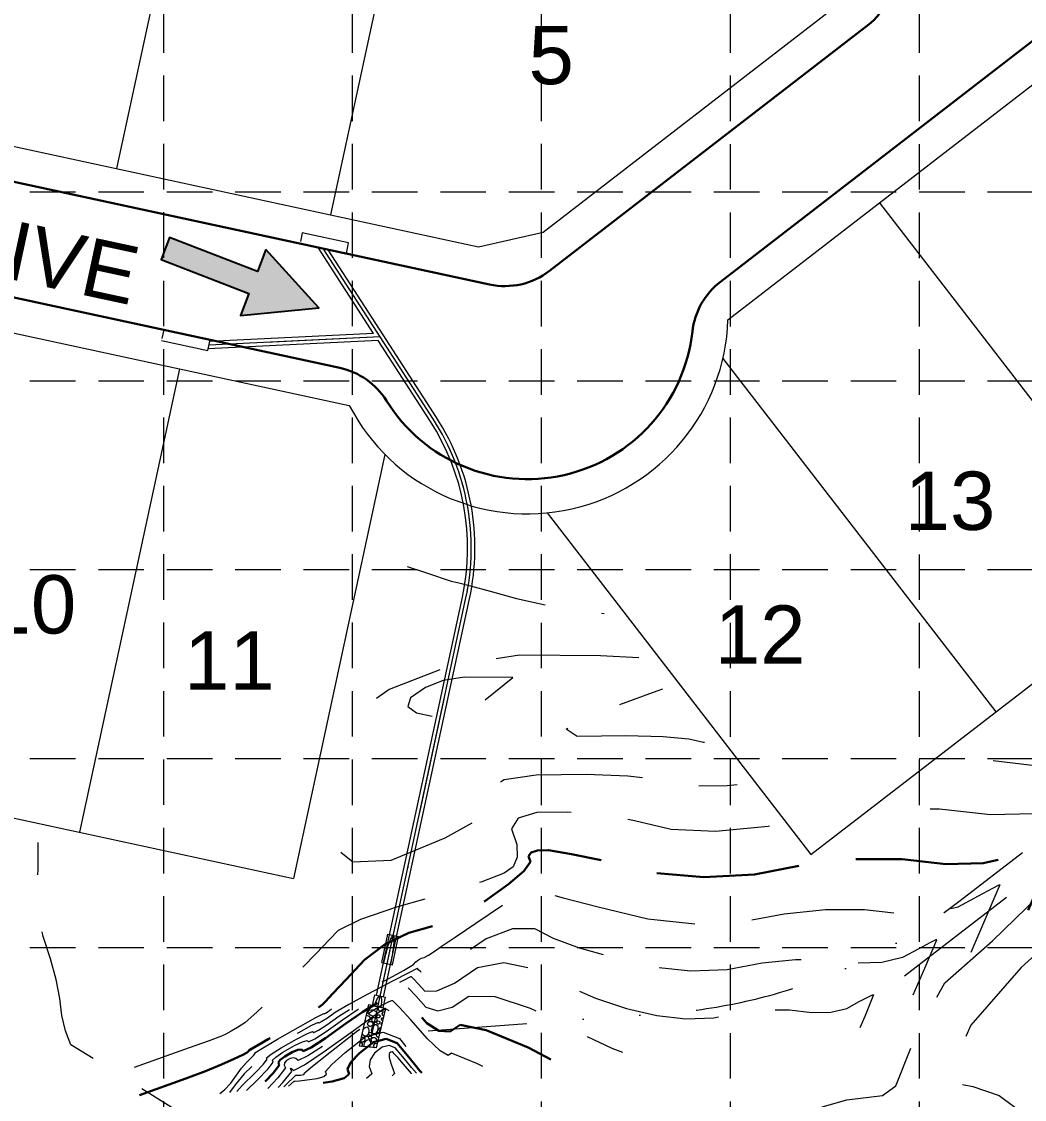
# Model space of a CAD drawing. Header units: inches. Extents: x -337 to 3817, y -1228 to 5411.
# Drawn here: x 1455 to 2005, y 2733 to 3324 of the extents above; entities that cross this region are included whole.
import ezdxf
from ezdxf.enums import TextEntityAlignment as Align

# ---------------------------------------------------------------- set-up
doc = ezdxf.new("R2010")
doc.units = ezdxf.units.IN
doc.header["$MEASUREMENT"] = 0
for name, pattern in [('DGN Style 3', [109.874145, 78.481532, -31.392613]), ('DGN Style 4', [125.648933, 62.785226, -31.392613, 0.078482, -31.392613]), ('DGN Style 6', [147.361184, 0.077477, -30.990785, 54.233874, -30.990785, 0.077477, -30.990785]), ('DGN Style 7', [156.963064, 70.633379, -31.392613, 23.54446, -31.392613]), ('HIDDEN', [0.375, 0.25, -0.125])]:
    doc.linetypes.add(name, pattern=pattern)
for name, color, linetype, lineweight in [('0156al4 - Level 20', 7, 'Continuous', 0), ('0343al_GRA - Level 11', 7, 'Continuous', 0), ('0343al_GRA - Level 14', 7, 'Continuous', 0), ('0343al_GRA - Level 20', 7, 'Continuous', 0), ('0343al_GRA - Level 3', 7, 'Continuous', 0), ('0343al_GRA - Level 47', 7, 'Continuous', 0), ('STORM', 5, 'Continuous', 0)]:
    doc.layers.add(name, color=color, linetype=linetype, lineweight=lineweight)
doc.layers.add('ARROWS', color=252, linetype='Continuous')
doc.layers.add('GRID', color=254, linetype='HIDDEN')
doc.styles.get("Standard").update_dxf_attribs({"font": 'ARIAL.TTF'})

# ---------------------------------------------------------------- blocks, each defined once
blk = doc.blocks.new('arrow')
blk.add_lwpolyline([(-67.01, -25.36), (-59.33, -25.42), (-59.57, -56.14), (-51.89, -56.2), (-51.65, -25.48), (-43.97, -25.54), (-55.3, -2.41), (-67.01, -25.36)], close=True)
at = {"color": 254}
for points in [[(-43.97, -25.54), (-67.01, -25.36), (-55.3, -2.41), (-67.01, -25.36)], [(-59.57, -56.14), (-51.89, -56.2), (-59.33, -25.42), (-51.65, -25.48)]]:
    blk.add_solid(points, dxfattribs=at)

msp = doc.modelspace()

# ---------------------------------------------------------------- hatches: boundary and pattern name
at = {"layer": 'STORM', "linetype": 'Continuous', "lineweight": 0}
h = msp.add_hatch(dxfattribs=at)
h.set_pattern_fill('GRAVEL', color=1, style=0)
h.set_pattern_definition([(100.508, (1656.694, 2775), (15.04, -47.0206), [1.3363, -78.529]), (50.041, (1656.45, 2776.3137), (-144.38797, -175.41824), [1.2402, -248.4765]), (357.493, (1657.2466, 2777.2644), (-236.05325, 12.1889), [1.265, -266.55]), (309.116, (1658.5103, 2777.209), (123.6459, -155.62653), [1.2436, -219.3358]), (264.749, (1659.295, 2776.2442), (-0.47518, -31.50545), [0.9818, -204.9051]), (219.959, (1659.205, 2775.2665), (-15.99031, -15.99031), [1.2118, -248.5049]), (180.864, (1658.276, 2774.488), (15.515, -15.515), [0.78, -30.729]), (146.647, (1657.4966, 2774.4765), (-78.05085, 46.0702), [0.958, -111.057]), (66.212, (1658.6353, 2779.3245), (-16.4655, -47.49576), [1.5465, -119.7394]), (39.959, (1659.259, 2780.7396), (-175.41824, -144.38797), [1.3201, -248.3966]), (0.864, (1660.271, 2781.587), (-15.99, -15.99), [0.858, -30.651]), (315, (1661.13, 2781.6), (-0.475, -31.505), [1.058, -20.883]), (276.2844, (1661.8776, 2780.852), (13.61443, -141.53692), [1.5503, -251.539]), (252.89, (1662.0473, 2779.311), (-16.46549, -47.49576), [1.6402, -279.8004]), (230.041, (1661.5647, 2777.7434), (-15.99031, -15.99031), [1.3997, -248.317]), (184.223, (1660.6658, 2776.6705), (-236.52843, -19.31654), [1.0374, -267.7262]), (140.353, (1659.6312, 2776.5942), (15.51513, -15.51513), [1.1072, -241.3088]), (101.741, (1658.7787, 2777.3006), (44.16953, -204.07263), [1.1913, -287.4464]), (82.82, (1658.5363, 2778.467), (-17.41584, -110.50665), [0.9316, -142.203]), (100.508, (1653.674, 2783.043), (15.04, -47.0206), [1.336, -78.5295]), (50.041, (1653.4306, 2784.3561), (-144.38797, -175.41824), [1.24, -248.4768]), (357.493, (1654.227, 2785.3065), (-236.05325, 12.1889), [1.265, -266.55]), (309.647, (1655.4907, 2785.2512), (15.51513, -15.51513), [1.2437, -241.1722]), (264.749, (1656.2843, 2784.2936), (-0.47518, -31.50545), [0.9895, -204.8974]), (219.959, (1656.1937, 2783.3082), (-15.99031, -15.99031), [1.2173, -248.4994]), (180.864, (1655.26, 2782.526), (15.515, -15.515), [0.784, -30.7255]), (146.647, (1654.477, 2782.5146), (-78.05085, 46.0702), [0.9604, -111.0545]), (100.508, (1659.83, 2798.729), (15.04, -47.0206), [1.3355, -78.53]), (50.041, (1659.5865, 2800.0418), (-144.38797, -175.41824), [1.2401, -248.4766]), (357.493, (1660.383, 2800.9924), (-236.053255, 12.188905), [1.2645, -266.5505]), (309.116, (1661.6462, 2800.937), (123.6459, -155.62653), [1.2433, -219.336]), (264.7493, (1662.4306, 2799.9725), (-0.47518, -31.50545), [0.982, -204.905]), (219.959, (1662.3407, 2798.9946), (-15.99031, -15.99031), [1.2108, -248.5058]), (180.864, (1661.413, 2798.217), (15.515, -15.515), [0.78, -30.729]), (146.647, (1660.633, 2798.205), (-78.05085, 46.07023), [0.9578, -111.0572]), (100.508, (1668.2164, 2792.2504), (15.04, -47.0206), [0.8014, -79.064]), (50.041, (1668.0702, 2793.0384), (-144.38797, -175.41824), [0.7442, -248.9725]), (357.493, (1668.5482, 2793.6089), (-236.053255, 12.188905), [0.7594, -267.0556]), (309.116, (1669.3069, 2793.5757), (123.6459, -155.62653), [0.7456, -219.8338]), (264.7493, (1669.7772, 2792.9972), (-0.47518, -31.50545), [0.589, -205.298]), (219.959, (1669.7233, 2792.4107), (-15.99031, -15.99031), [0.727, -248.9897]), (180.864, (1669.166, 2791.944), (15.515, -15.515), [0.468, -31.041]), (146.647, (1668.698, 2791.9367), (-78.05085, 46.07023), [0.5742, -111.4407]), (100.508, (1662.7454, 2780.4785), (15.04, -47.0206), [1.336, -78.5295]), (50.041, (1662.5018, 2781.792), (-144.38797, -175.41824), [1.2405, -248.4762]), (357.493, (1663.2985, 2782.7428), (-236.05325, 12.1889), [1.2647, -266.5503]), (309.116, (1664.562, 2782.6875), (123.6459, -155.62653), [1.244, -219.3354]), (264.749, (1665.3468, 2781.7223), (-0.47518, -31.50545), [0.9816, -204.9053]), (219.959, (1665.257, 2780.7448), (-15.99031, -15.99031), [1.2118, -248.505]), (180.864, (1664.328, 2779.967), (15.515, -15.515), [0.78, -30.729]), (146.647, (1663.548, 2779.9548), (-78.05085, 46.0702), [0.9578, -111.057]), (100.508, (1663.035, 2791.571), (15.04, -47.0206), [1.336, -78.5294]), (50.041, (1662.7914, 2792.8848), (-144.38797, -175.41824), [1.2399, -248.4768]), (357.493, (1663.5877, 2793.8351), (-236.053255, 12.188905), [1.2651, -266.5499]), (309.6474, (1664.8516, 2793.7798), (15.51513, -15.51513), [1.2432, -241.1727]), (264.749, (1665.6449, 2792.8226), (-0.47518, -31.50545), [0.99, -204.8969]), (219.959, (1665.5543, 2791.8367), (-15.99031, -15.99031), [1.217, -248.4997]), (180.864, (1664.621, 2791.055), (15.515, -15.515), [0.784, -30.725]), (146.647, (1663.8377, 2791.0432), (-78.05085, 46.07023), [0.9606, -111.0544]), (100.508, (1656.4586, 2780.7416), (15.04, -47.0206), [1.3363, -78.529]), (50.041, (1656.2149, 2782.0555), (-144.38797, -175.41824), [1.2402, -248.4765]), (357.493, (1657.0114, 2783.006), (-236.05325, 12.1889), [1.265, -266.55]), (309.116, (1658.2752, 2782.9508), (123.6459, -155.62653), [1.2436, -219.3358]), (264.749, (1659.0597, 2781.9859), (-0.47518, -31.50545), [0.9818, -204.9051]), (219.959, (1658.9699, 2781.0082), (-15.99031, -15.99031), [1.2118, -248.5049]), (180.864, (1658.041, 2780.23), (15.515, -15.515), [0.78, -30.729]), (146.647, (1657.2614, 2780.218), (-78.05085, 46.0702), [0.9583, -111.0567]), (100.508, (1649.625, 2789.773), (15.04, -47.0206), [1.3363, -78.529]), (50.041, (1649.381, 2791.0866), (-144.38797, -175.41824), [1.2397, -248.477]), (357.493, (1650.1772, 2792.0368), (-236.05325, 12.1889), [1.2653, -266.5497]), (309.116, (1651.4413, 2791.9815), (123.6459, -155.62653), [1.2433, -219.336]), (264.749, (1652.2256, 2791.0169), (-0.47518, -31.50545), [0.9816, -204.9053]), (219.959, (1652.1358, 2790.0394), (-15.99031, -15.99031), [1.2117, -248.505]), (180.864, (1651.207, 2789.261), (15.515, -15.515), [0.78, -30.729]), (146.647, (1650.427, 2789.2494), (-78.05085, 46.0702), [0.958, -111.057]), (100.508, (1665.5164, 2783.3134), (15.04, -47.0206), [1.336, -78.5295]), (50.041, (1665.2728, 2784.6268), (-144.38797, -175.41824), [1.2405, -248.4762]), (357.493, (1666.0695, 2785.5777), (-236.05325, 12.1889), [1.2647, -266.5503]), (309.116, (1667.333, 2785.5224), (123.6459, -155.62653), [1.244, -219.3354]), (264.749, (1668.1178, 2784.5572), (-0.47518, -31.50545), [0.9816, -204.9053]), (219.959, (1668.028, 2783.5797), (-15.99031, -15.99031), [1.2118, -248.505]), (180.864, (1667.099, 2782.801), (15.515, -15.515), [0.78, -30.729]), (146.647, (1666.3193, 2782.7897), (-78.05085, 46.07023), [0.9578, -111.0572]), (66.212, (1662.7757, 2787.6058), (-16.4655, -47.49576), [1.5465, -119.7394]), (39.959, (1663.3995, 2789.0209), (-175.41824, -144.38797), [1.3201, -248.3966]), (0.864, (1664.411, 2789.869), (-15.99, -15.99), [0.859, -30.65]), (315, (1665.27, 2789.882), (-0.475, -31.505), [1.058, -20.884]), (276.2844, (1666.0182, 2789.1334), (13.61443, -141.53692), [1.5505, -251.5387]), (252.89, (1666.188, 2787.5922), (-16.46549, -47.49576), [1.6402, -279.8004]), (230.041, (1665.7054, 2786.0246), (-15.99031, -15.99031), [1.3993, -248.3174]), (184.223, (1664.8067, 2784.952), (-236.52843, -19.31654), [1.0379, -267.7257]), (140.3526, (1663.7716, 2784.8756), (15.51513, -15.51513), [1.107, -241.309]), (101.741, (1662.9193, 2785.582), (44.16953, -204.07263), [1.1913, -287.4464]), (82.82, (1662.677, 2786.7483), (-17.41584, -110.50665), [0.9316, -142.203]), (66.212, (1657.8073, 2786.2683), (-16.4655, -47.49576), [1.546, -119.74]), (39.959, (1658.431, 2787.683), (-175.41824, -144.38797), [1.3206, -248.3961]), (0.864, (1659.443, 2788.531), (-15.99, -15.99), [0.858, -30.651]), (315, (1660.301, 2788.544), (-0.475, -31.505), [1.058, -20.883]), (276.2844, (1661.0496, 2787.7957), (13.61443, -141.53692), [1.5502, -251.539]), (252.89, (1661.2193, 2786.2548), (-16.46549, -47.49576), [1.6407, -279.7999]), (230.041, (1660.7366, 2784.6868), (-15.99031, -15.99031), [1.3993, -248.3174]), (184.223, (1659.838, 2783.6142), (-236.52843, -19.31654), [1.0379, -267.7257]), (140.353, (1658.8029, 2783.5378), (15.51513, -15.51513), [1.107, -241.309]), (101.741, (1657.9506, 2784.2441), (44.16953, -204.07263), [1.1916, -287.4461]), (82.82, (1657.708, 2785.4107), (-17.41584, -110.50665), [0.9313, -142.2034]), (336.131, (1670.7615, 2791.3474), (-109.5563, 45.59505), [1.5462, -186.6413]), (309.6474, (1672.1754, 2790.7217), (15.515135, -15.515135), [1.3194, -241.0965]), (272.507, (1673.0173, 2789.7058), (12.188905, -236.053255), [0.8523, -266.9627]), (225, (1673.055, 2788.854), (-31.505, -0.475), [1.071, -21.543]), (186.555, (1672.2975, 2788.0971), (-173.51754, -18.36619), [1.5578, -316.0481]), (162.263, (1670.75, 2787.919), (15.5151, -15.5151), [1.647, -47.72]), (135, (1669.18, 2788.421), (-0.475, -31.505), [1.398, -20.544]), (99.192, (1668.1926, 2789.4095), (14.56478, -78.52603), [0.9565, -269.6013]), (50.041, (1668.0398, 2790.3537), (-144.38797, -175.41824), [1.1003, -248.6164]), (12.103, (1668.7465, 2791.197), (-31.50545, -0.4752), [1.184, -79.613]), (352.703, (1669.9043, 2791.4454), (-31.50545, -0.47518), [0.931, -109.9988]), (100.508, (1667.057, 2785.987), (15.04, -47.0206), [1.336, -78.5294]), (50.041, (1666.8135, 2787.3006), (-144.38797, -175.41824), [1.2399, -248.4768]), (357.493, (1667.6098, 2788.251), (-236.053255, 12.188905), [1.2651, -266.5499]), (309.6474, (1668.8737, 2788.1957), (15.51513, -15.51513), [1.2432, -241.1727]), (264.749, (1669.6669, 2787.2385), (-0.47518, -31.50545), [0.99, -204.8969]), (219.959, (1669.5763, 2786.2526), (-15.99031, -15.99031), [1.217, -248.4997]), (180.864, (1668.643, 2785.471), (15.515, -15.515), [0.784, -30.725]), (146.647, (1667.8597, 2785.459), (-78.05085, 46.07023), [0.9606, -111.0544]), (336.131, (1655.2816, 2780.995), (-109.5563, 45.59505), [1.5462, -186.6413]), (309.647, (1656.6955, 2780.3693), (15.51513, -15.51513), [1.3194, -241.0965]), (272.507, (1657.5373, 2779.3533), (12.1889, -236.05325), [0.8523, -266.9627]), (225, (1657.575, 2778.502), (-31.505, -0.475), [1.071, -21.543]), (186.555, (1656.8175, 2777.7447), (-173.51754, -18.36619), [1.5578, -316.0481]), (162.263, (1655.27, 2777.567), (15.515, -15.515), [1.647, -47.7207]), (135, (1653.701, 2778.069), (-0.475, -31.505), [1.398, -20.543]), (99.192, (1652.7127, 2779.0573), (14.56478, -78.52603), [0.9559, -269.602]), (50.041, (1652.56, 2780.0008), (-144.38797, -175.41824), [1.1005, -248.6162]), (12.103, (1653.267, 2780.8444), (-31.5054, -0.4752), [1.184, -79.613]), (352.703, (1654.4247, 2781.0927), (-31.50545, -0.4752), [0.931, -109.9987]), (100.508, (1660.767, 2789.3695), (15.04, -47.0206), [1.336, -78.5294]), (50.041, (1660.5234, 2790.683), (-144.38797, -175.41824), [1.2398, -248.4768]), (357.493, (1661.3197, 2791.6334), (-236.053255, 12.188905), [1.2647, -266.5503]), (309.116, (1662.5832, 2791.578), (123.6459, -155.62653), [1.2435, -219.336]), (264.749, (1663.3677, 2790.6133), (-0.47518, -31.50545), [0.9817, -204.9052]), (219.959, (1663.278, 2789.6357), (-15.99031, -15.99031), [1.2112, -248.5055]), (180.864, (1662.35, 2788.858), (15.515, -15.515), [0.78, -30.729]), (146.647, (1661.57, 2788.846), (-78.05085, 46.07023), [0.9577, -111.0573]), (100.508, (1650.6114, 2781.5145), (15.04, -47.0206), [1.3355, -78.53]), (50.041, (1650.3679, 2782.8276), (-144.38797, -175.41824), [1.2401, -248.4766]), (357.493, (1651.1643, 2783.7782), (-236.05325, 12.1889), [1.2645, -266.5505]), (309.647, (1652.4276, 2783.7229), (15.51513, -15.51513), [1.2439, -241.172]), (264.749, (1653.2212, 2782.7651), (-0.47518, -31.50545), [0.9897, -204.8973]), (219.959, (1653.1307, 2781.7796), (-15.99031, -15.99031), [1.2174, -248.4993]), (180.864, (1652.198, 2780.998), (15.515, -15.515), [0.784, -30.725]), (146.647, (1651.414, 2780.986), (-78.05085, 46.0702), [0.9603, -111.0546]), (100.508, (1648.08, 2784.35), (15.04, -47.0206), [1.3363, -78.529]), (50.041, (1647.8363, 2785.6637), (-144.38797, -175.41824), [1.2396, -248.477]), (357.493, (1648.6324, 2786.614), (-236.05325, 12.1889), [1.2653, -266.5497]), (309.116, (1649.8965, 2786.5586), (123.6459, -155.62653), [1.2433, -219.336]), (264.749, (1650.681, 2785.594), (-0.47518, -31.50545), [0.9816, -204.9053]), (219.959, (1650.591, 2784.6165), (-15.99031, -15.99031), [1.2117, -248.505]), (180.864, (1649.662, 2783.838), (15.515, -15.515), [0.78, -30.729]), (146.647, (1648.8824, 2783.8265), (-78.05085, 46.0702), [0.958, -111.057]), (336.131, (1659.719, 2795.1605), (-109.5563, 45.59505), [1.546, -186.6415]), (309.6474, (1661.1327, 2794.535), (15.51513, -15.51513), [1.3197, -241.0963]), (272.507, (1661.9747, 2793.5188), (12.188905, -236.053255), [0.8526, -266.9624]), (225, (1662.012, 2792.667), (-31.505, -0.475), [1.071, -21.543]), (186.555, (1661.2547, 2791.9097), (-173.51754, -18.36619), [1.5575, -316.0484]), (162.263, (1659.707, 2791.732), (15.515, -15.515), [1.6477, -47.7197]), (135, (1658.138, 2792.234), (-0.475, -31.505), [1.398, -20.544]), (99.192, (1657.1496, 2793.2223), (14.56478, -78.52603), [0.9565, -269.6013]), (50.041, (1656.9968, 2794.1664), (-144.38797, -175.41824), [1.1003, -248.6164]), (12.103, (1657.7035, 2795.01), (-31.5054, -0.4752), [1.184, -79.613]), (352.703, (1658.8613, 2795.258), (-31.50545, -0.4752), [0.931, -109.9988]), (100.508, (1656.0735, 2789.7146), (15.04, -47.0206), [1.336, -78.5294]), (50.041, (1655.8299, 2791.0281), (-144.38797, -175.41824), [1.2398, -248.4768]), (357.493, (1656.6262, 2791.9785), (-236.05325, 12.1889), [1.2651, -266.5499]), (309.6474, (1657.89, 2791.9231), (15.51513, -15.51513), [1.2432, -241.1728]), (264.749, (1658.6833, 2790.966), (-0.47518, -31.50545), [0.9896, -204.8973]), (219.959, (1658.5927, 2789.9805), (-15.99031, -15.99031), [1.2173, -248.4994]), (180.864, (1657.66, 2789.199), (15.515, -15.515), [0.783, -30.726]), (146.647, (1656.8765, 2789.187), (-78.05085, 46.0702), [0.9607, -111.0542]), (336.131, (1654.3284, 2789.5073), (-109.5563, 45.59505), [1.5462, -186.6413]), (309.6474, (1655.7423, 2788.8816), (15.51513, -15.51513), [1.3194, -241.0965]), (272.507, (1656.5842, 2787.8657), (12.1889, -236.05325), [0.8528, -266.9622]), (225, (1656.621, 2787.014), (-31.505, -0.475), [1.07, -21.543]), (186.555, (1655.8645, 2786.2568), (-173.51754, -18.36619), [1.5572, -316.0488]), (162.263, (1654.318, 2786.079), (15.515, -15.515), [1.6475, -47.72]), (135, (1652.748, 2786.58), (-0.475, -31.505), [1.398, -20.543]), (99.192, (1651.7596, 2787.5697), (14.56478, -78.52603), [0.9558, -269.602]), (50.041, (1651.607, 2788.5132), (-144.38797, -175.41824), [1.1004, -248.6163]), (12.103, (1652.3137, 2789.3567), (-31.5054, -0.4752), [1.184, -79.613]), (352.703, (1653.4715, 2789.605), (-31.50545, -0.4752), [0.931, -109.9987]), (336.131, (1663.4327, 2797.8883), (-109.5563, 45.59505), [1.546, -186.6415]), (309.6474, (1664.8464, 2797.2627), (15.515135, -15.515135), [1.3196, -241.0963]), (272.507, (1665.6884, 2796.2467), (12.188905, -236.053255), [0.8523, -266.9627]), (225, (1665.726, 2795.395), (-31.505, -0.475), [1.071, -21.543]), (186.555, (1664.9686, 2794.6381), (-173.51754, -18.36619), [1.5578, -316.0482]), (162.263, (1663.421, 2794.46), (15.5151, -15.5151), [1.647, -47.72]), (135, (1661.852, 2794.962), (-0.475, -31.505), [1.398, -20.544]), (99.192, (1660.8637, 2795.9505), (14.56478, -78.52603), [0.9564, -269.6013]), (50.041, (1660.711, 2796.8947), (-144.38797, -175.41824), [1.0997, -248.617]), (12.103, (1661.417, 2797.7376), (-31.50545, -0.4752), [1.1846, -79.6125]), (352.703, (1662.5755, 2797.986), (-31.50545, -0.47518), [0.931, -109.999]), (66.212, (1645.4827, 2789.522), (-16.4655, -47.49576), [1.546, -119.74]), (39.959, (1646.1062, 2790.9364), (-175.41824, -144.38797), [1.3206, -248.3961]), (0.864, (1647.118, 2791.785), (-15.99, -15.99), [0.858, -30.651]), (315, (1647.976, 2791.797), (-0.475, -31.505), [1.058, -20.884]), (276.2844, (1648.7243, 2791.0494), (13.61443, -141.53692), [1.5505, -251.5388]), (252.89, (1648.894, 2789.5082), (-16.46549, -47.49576), [1.6399, -279.8007]), (230.041, (1648.4115, 2787.941), (-15.99031, -15.99031), [1.3995, -248.3172]), (184.223, (1647.5128, 2786.8682), (-236.52843, -19.31654), [1.0373, -267.7262]), (140.353, (1646.4782, 2786.7919), (15.51513, -15.51513), [1.1066, -241.3093]), (101.741, (1645.6262, 2787.498), (44.16953, -204.07263), [1.1918, -287.4459]), (82.82, (1645.3837, 2788.6648), (-17.41584, -110.50665), [0.9315, -142.203]), (100.508, (1656.3867, 2796.2317), (15.04, -47.0206), [1.336, -78.5294]), (50.041, (1656.143, 2797.5452), (-144.38797, -175.41824), [1.2398, -248.4768]), (357.493, (1656.9393, 2798.4956), (-236.053255, 12.188905), [1.2647, -266.5503]), (309.116, (1658.2028, 2798.4402), (123.6459, -155.62653), [1.2435, -219.336]), (264.749, (1658.9873, 2797.4755), (-0.47518, -31.50545), [0.9817, -204.9052]), (219.959, (1658.8975, 2796.4979), (-15.99031, -15.99031), [1.2112, -248.5055]), (180.864, (1657.969, 2795.72), (15.515, -15.515), [0.78, -30.729]), (146.647, (1657.1895, 2795.7083), (-78.05085, 46.07023), [0.9582, -111.0567]), (66.212, (1651.8256, 2794.222), (-16.4655, -47.49576), [1.546, -119.74]), (39.959, (1652.4492, 2795.6365), (-175.41824, -144.38797), [1.3206, -248.3961]), (0.864, (1653.461, 2796.485), (-15.99, -15.99), [0.858, -30.651]), (315, (1654.32, 2796.498), (-0.475, -31.505), [1.058, -20.8834]), (276.2844, (1655.0679, 2795.7492), (13.61443, -141.53692), [1.5502, -251.539]), (252.89, (1655.2376, 2794.2084), (-16.46549, -47.49576), [1.6407, -279.7999]), (230.041, (1654.7549, 2792.6403), (-15.99031, -15.99031), [1.3993, -248.3174]), (184.223, (1653.8562, 2791.5678), (-236.52843, -19.31654), [1.0379, -267.7257]), (140.3526, (1652.8212, 2791.4914), (15.51513, -15.51513), [1.107, -241.309]), (101.741, (1651.9688, 2792.1976), (44.16953, -204.07263), [1.1916, -287.4461]), (82.82, (1651.7264, 2793.3643), (-17.41584, -110.50665), [0.9317, -142.203]), (100.508, (1648.6024, 2792.8396), (15.04, -47.0206), [1.3363, -78.529]), (50.041, (1648.3587, 2794.1534), (-144.38797, -175.41824), [1.2397, -248.477]), (357.493, (1649.1549, 2795.1037), (-236.05325, 12.1889), [1.2653, -266.5497]), (309.116, (1650.419, 2795.0483), (123.6459, -155.62653), [1.2433, -219.336]), (264.749, (1651.2034, 2794.0837), (-0.47518, -31.50545), [0.9816, -204.9053]), (219.959, (1651.1135, 2793.1062), (-15.99031, -15.99031), [1.2117, -248.505]), (180.864, (1650.185, 2792.328), (15.515, -15.515), [0.78, -30.729]), (146.647, (1649.405, 2792.3162), (-78.05085, 46.0702), [0.958, -111.057]), (100.508, (1653.562, 2798.034), (15.04, -47.0206), [1.336, -78.5294]), (50.041, (1653.3182, 2799.3477), (-144.38797, -175.41824), [1.2398, -248.4768]), (357.493, (1654.1145, 2800.298), (-236.053255, 12.188905), [1.2647, -266.5503]), (309.116, (1655.378, 2800.2428), (123.6459, -155.62653), [1.2435, -219.3359]), (264.7493, (1656.1625, 2799.278), (-0.47518, -31.50545), [0.9817, -204.9052]), (219.959, (1656.0727, 2798.3004), (-15.99031, -15.99031), [1.2112, -248.5055]), (180.864, (1655.144, 2797.523), (15.515, -15.515), [0.78, -30.729]), (146.647, (1654.3643, 2797.5108), (-78.05085, 46.07023), [0.958, -111.057]), (100.508, (1643.48, 2788.709), (15.04, -47.0206), [0.802, -79.0635]), (50.041, (1643.3335, 2789.4977), (-144.38797, -175.41824), [0.744, -248.9727]), (357.493, (1643.8113, 2790.068), (-236.05325, 12.1889), [0.7589, -267.0561]), (309.6474, (1644.5694, 2790.0347), (15.51513, -15.51513), [0.7463, -241.6696]), (264.749, (1645.0456, 2789.46), (-0.47518, -31.50545), [0.594, -205.293]), (219.959, (1644.9913, 2788.8686), (-15.99031, -15.99031), [0.7304, -248.9863]), (180.864, (1644.431, 2788.4), (15.515, -15.515), [0.47, -31.039]), (146.647, (1643.961, 2788.3925), (-78.05085, 46.0702), [0.5762, -111.4387]), (100.508, (1651.581, 2796.454), (15.04, -47.0206), [0.8014, -79.064]), (50.041, (1651.4346, 2797.2418), (-144.38797, -175.41824), [0.7442, -248.9725]), (357.493, (1651.9126, 2797.8123), (-236.053255, 12.188905), [0.7594, -267.0556]), (309.116, (1652.6713, 2797.779), (123.6459, -155.62653), [0.7456, -219.8338]), (264.749, (1653.1416, 2797.2006), (-0.47518, -31.50545), [0.589, -205.298]), (219.959, (1653.0877, 2796.6141), (-15.99031, -15.99031), [0.7275, -248.9892]), (180.864, (1652.53, 2796.147), (15.515, -15.515), [0.4676, -31.0414]), (146.647, (1652.0625, 2796.14), (-78.05085, 46.07023), [0.5744, -111.4405]), (100.508, (1661.0835, 2782.213), (15.04, -47.0206), [0.802, -79.0635]), (50.041, (1660.9372, 2783.0016), (-144.38797, -175.41824), [0.744, -248.9727]), (357.493, (1661.415, 2783.5718), (-236.05325, 12.1889), [0.7589, -267.0561]), (309.6474, (1662.1732, 2783.5386), (15.51513, -15.51513), [0.7463, -241.6696]), (264.749, (1662.6493, 2782.964), (-0.47518, -31.50545), [0.594, -205.293]), (219.959, (1662.595, 2782.3725), (-15.99031, -15.99031), [0.7304, -248.9863]), (180.864, (1662.035, 2781.903), (15.515, -15.515), [0.47, -31.039]), (146.647, (1661.5653, 2781.8964), (-78.05085, 46.0702), [0.5766, -111.4384]), (100.508, (1661.2617, 2784.277), (15.04, -47.0206), [0.802, -79.0635]), (50.041, (1661.1154, 2785.0651), (-144.38797, -175.41824), [0.744, -248.9727]), (357.493, (1661.5932, 2785.6354), (-236.05325, 12.1889), [0.7589, -267.0561]), (309.6474, (1662.3514, 2785.6022), (15.51513, -15.51513), [0.7463, -241.6696]), (264.749, (1662.8275, 2785.0275), (-0.47518, -31.50545), [0.594, -205.293]), (219.959, (1662.7732, 2784.436), (-15.99031, -15.99031), [0.7304, -248.9863]), (180.864, (1662.213, 2783.967), (15.515, -15.515), [0.47, -31.039]), (146.647, (1661.7435, 2783.96), (-78.05085, 46.0702), [0.5766, -111.4384]), (100.508, (1651.53, 2784.633), (15.04, -47.0206), [0.802, -79.0635]), (50.041, (1651.384, 2785.4215), (-144.38797, -175.41824), [0.744, -248.9727]), (357.493, (1651.8618, 2785.9918), (-236.05325, 12.1889), [0.7588, -267.0561]), (309.647, (1652.62, 2785.9586), (15.51513, -15.51513), [0.7463, -241.6696]), (264.749, (1653.0961, 2785.384), (-0.47518, -31.50545), [0.594, -205.293]), (219.959, (1653.0418, 2784.7925), (-15.99031, -15.99031), [0.7304, -248.9862]), (180.864, (1652.482, 2784.323), (15.515, -15.515), [0.47, -31.039]), (146.647, (1652.0117, 2784.3163), (-78.05085, 46.0702), [0.5763, -111.4387]), (100.508, (1665.6946, 2790.4924), (15.04, -47.0206), [0.802, -79.0635]), (50.041, (1665.5484, 2791.2808), (-144.38797, -175.41824), [0.744, -248.9727]), (357.493, (1666.0262, 2791.851), (-236.053255, 12.188905), [0.7588, -267.0561]), (309.6474, (1666.7843, 2791.8179), (15.51513, -15.51513), [0.7463, -241.6696]), (264.749, (1667.2605, 2791.2432), (-0.47518, -31.50545), [0.594, -205.293]), (219.959, (1667.2061, 2790.6518), (-15.99031, -15.99031), [0.7304, -248.9862]), (180.864, (1666.646, 2790.183), (15.515, -15.515), [0.47, -31.039]), (146.647, (1666.176, 2790.1755), (-78.05085, 46.07023), [0.5763, -111.4387]), (100.508, (1665.7455, 2793.805), (15.04, -47.0206), [0.801, -79.0643]), (50.041, (1665.5994, 2794.5925), (-144.38797, -175.41824), [0.7444, -248.9723]), (357.493, (1666.0775, 2795.1631), (-236.053255, 12.188905), [0.7588, -267.0562]), (309.116, (1666.8356, 2795.13), (123.6459, -155.62653), [0.7458, -219.8336]), (264.7493, (1667.3061, 2794.5513), (-0.47518, -31.50545), [0.589, -205.2978]), (219.959, (1667.2522, 2793.9647), (-15.99031, -15.99031), [0.727, -248.9897]), (180.864, (1666.695, 2793.498), (15.515, -15.515), [0.468, -31.041]), (146.647, (1666.227, 2793.4907), (-78.05085, 46.07023), [0.5742, -111.4407]), (66.212, (1656.5895, 2802.2974), (-16.4655, -47.49576), [1.5465, -119.7394]), (39.959, (1657.2133, 2803.7125), (-175.41824, -144.38797), [1.32, -248.3966]), (0.864, (1658.225, 2804.56), (-15.9903, -15.9903), [0.858, -30.651]), (315, (1659.083, 2804.573), (-0.475, -31.505), [1.058, -20.8836]), (276.2844, (1659.8312, 2803.825), (13.61443, -141.53692), [1.5502, -251.539]), (252.89, (1660.0009, 2802.2842), (-16.465486, -47.495756), [1.6403, -279.8003]), (230.041, (1659.5183, 2800.7165), (-15.99031, -15.99031), [1.3994, -248.3173]), (184.223, (1658.6195, 2799.6439), (-236.52843, -19.31654), [1.0373, -267.7263]), (140.3526, (1657.585, 2799.5675), (15.51513, -15.51513), [1.1066, -241.3094]), (101.741, (1656.733, 2800.2735), (44.169526, -204.07263), [1.1918, -287.446]), (82.82, (1656.4905, 2801.4404), (-17.41584, -110.50665), [0.9315, -142.203])])
h.paths.add_polyline_path([(1653.11, 2783.2), (1654.39, 2782.73), (1649.18, 2761.15), (1640.11, 2762.04), (1645.31, 2784.96)])

# ---------------------------------------------------------------- linework, layer by layer
at = {"layer": '0156al4 - Level 20', "color": 35, "linetype": 'DGN Style 3', "lineweight": 0, "flags": 128}
msp.add_lwpolyline([(1791.08, 2543.11), (1797.81, 2545.21), (1811.12, 2559.08), (1816.09, 2574.49), (1810.39, 2633.86), (1812.08, 2649.06), (1826.82, 2675.43), (1874.59, 2715.03), (1893.75, 2728.75), (1907.38, 2732.65), (1926.8, 2735.09), (1934.14, 2740.32), (1946.42, 2770.81), (1961.14, 2796.91), (1987.13, 2819.93), (2012.8, 2844.79), (2036.82, 2859.48), (2058.03, 2866.31), (2068.77, 2865.68), (2080.58, 2860.34), (2051.5, 2841.49), (2028.9, 2828.99), (2002.95, 2805.31), (1975.3, 2773.64), (1965.4, 2751.34), (1966.86, 2741.71), (1976.46, 2739.98), (1990.8, 2734.98), (2008.7, 2721.74), (2012.93, 2712.25), (2012.29, 2664.21), (2008.99, 2624.73), (2009.97, 2591.28), (2022.74, 2582.99), (2094.9, 2600.39), (2160.3, 2601.38), (2205.27, 2600.76), (2230.39, 2590.38), (2223.77, 2586.08), (2164.92, 2577.27), (2118.3, 2566.69), (2079.62, 2547.98), (2044.09, 2526.03), (2016.14, 2503.24), (2006.84, 2498.13), (1993.71, 2496.83), (1957.73, 2505.42), (1917.96, 2534.63), (1910.12, 2538.55), (1885.26, 2536.08), (1859.52, 2527.51), (1849.11, 2520.23), (1836.98, 2500.79), (1827.75, 2474.82)], dxfattribs=at)
at = {"layer": '0343al_GRA - Level 14', "color": 7, "linetype": 'Continuous', "lineweight": 30}
for p, q in [((1837.97, 3181.24), (2533.01, 3717.62)), ((1744.24, 3187.23), (1919.64, 3322.58)), ((1148.06, 3301.27), (1711.37, 3179.79)), ((937.96, 3283.15), (1629.34, 3134.06))]:
    msp.add_line(p, q, dxfattribs=at)
at = {"layer": '0343al_GRA - Level 14', "color": 7, "linetype": 'Continuous', "lineweight": 30, "extrusion": (0, 0, -1)}
for centre, radius, start, end in [((-1901.31, 3346.33), 30, 140.60933, 232.34188), ((-1862.41, 3149.57), 40, 6.34173, 52.34188)]:
    msp.add_arc(centre, radius, start, end, dxfattribs=at)
at = {"layer": '0343al_GRA - Level 14', "color": 7, "linetype": 'Continuous', "lineweight": 30}
for centre, radius, start, end in [((1719.81, 3218.89), 40, 257.83098, 307.65812), ((1732.21, 3164.04), 91, 211.83083, 353.65827), ((1620.91, 3094.95), 40, 31.83083, 77.83098)]:
    msp.add_arc(centre, radius, start, end, dxfattribs=at)
at = {"layer": '0343al_GRA - Level 20', "color": 35, "linetype": 'DGN Style 3', "lineweight": 0, "flags": 128}
for points in [[(1666.3, 3025.2), (1677.33, 3021.42), (1690.42, 3017.13), (1693.84, 3016.35), (1700.95, 3014.49), (1711.73, 3011.56), (1726.2, 3007.55), (1742.21, 3004.09), (1759.75, 3001.2), (1774.3, 2999.41)], [(1793.26, 2974.99), (1772.2, 2976.14), (1727.81, 2976.47), (1689.2, 2970.33), (1656.39, 2957.72), (1649.47, 2952.84)], [(1829.23, 2928.68), (1828.73, 2928.64), (1820.77, 2930.54), (1806.56, 2931.73), (1786.1, 2932.2), (1759.39, 2931.95), (1753.37, 2935.98), (1768.04, 2944.29), (1803.41, 2956.89), (1806.48, 2957.98)], [(1987.56, 2918.69), (2010.61, 2916.05), (2037.69, 2916.79), (2060.01, 2921.92), (2077.56, 2931.44), (2089.28, 2937.78), (2095.17, 2940.96), (2095.23, 2940.96), (2093.02, 2935.88), (2088.56, 2925.71), (2081.83, 2910.46), (2081.5, 2891.89)], [(1629.86, 2868.57), (1636.41, 2863.24), (1657.56, 2864.16), (1687.14, 2876.38), (1706.06, 2886.98), (1714.33, 2895.97), (1711.93, 2903.35), (1719.47, 2908.35), (1736.95, 2910.98), (1764.36, 2911.23), (1787.31, 2910.29), (1805.8, 2908.14), (1819.83, 2904.79), (1841.74, 2904.99), (1847.1, 2905.66)], [(2038.34, 2860.06), (2042.69, 2869.91), (2054.66, 2897.18), (2060.57, 2910.81), (2060.41, 2910.81), (2055.18, 2908.02), (2044.86, 2902.45), (2029.46, 2894.1), (2009.88, 2889.6), (1986.12, 2888.95), (1958.17, 2892.15), (1952.94, 2892.15)], [(1864.93, 2882.7), (1864.1, 2882.54), (1835.35, 2879.86), (1810.93, 2880.93), (1790.83, 2885.73), (1771.87, 2888.88), (1754.05, 2890.38), (1737.38, 2890.22), (1727.2, 2887.22), (1723.53, 2881.36), (1726.35, 2872.66), (1726.61, 2865.7), (1724.31, 2860.49), (1719.45, 2857.03), (1707.16, 2852.19), (1687.46, 2845.96), (1660.34, 2838.34), (1640.67, 2831.56), (1628.47, 2825.62), (1623.73, 2820.52), (1616.38, 2812.9), (1606.41, 2802.77), (1593.82, 2790.13), (1584.09, 2780.85), (1577.21, 2774.92), (1573.18, 2772.35), (1569.71, 2770.27), (1566.79, 2768.7), (1564.43, 2767.62), (1557.77, 2765.09), (1546.81, 2761.11), (1516.28, 2750.26)], [(1587.44, 2697.34), (1481.91, 2762.81), (1478.95, 2770.5), (1476.92, 2779), (1475.83, 2788.3), (1473.76, 2798.61), (1470.72, 2809.92), (1466.69, 2822.24), (1464.21, 2834.54), (1463.28, 2846.82), (1463.9, 2859.07), (1463.98, 2870.81), (1463.86, 2873.85)], [(1563.47, 2736.21), (1566.07, 2738.08), (1569.59, 2741.76), (1572.62, 2746.27), (1575.45, 2750.07), (1578.09, 2753.16), (1580.53, 2755.55), (1582.12, 2757.22), (1582.85, 2758.18), (1582.74, 2758.43), (1586.85, 2760.99), (1595.2, 2765.86), (1607.78, 2773.04), (1616.23, 2777.78), (1620.54, 2780.06), (1620.71, 2779.89), (1621.5, 2780.27), (1622.89, 2781.18), (1624.9, 2782.63), (1630.84, 2785.97), (1640.74, 2791.22), (1654.57, 2798.37), (1664.24, 2803.62), (1669.75, 2806.97), (1671.1, 2808.42), (1672.53, 2809.54), (1674.04, 2810.32), (1675.65, 2810.77), (1677.99, 2811.98), (1681.08, 2813.95), (1684.92, 2816.67), (1692.53, 2821.88), (1703.94, 2829.57), (1719.12, 2839.74), (1730.31, 2845.97), (1737.49, 2848.27), (1740.66, 2846.63), (1751.84, 2843.37), (1771.02, 2838.5), (1798.2, 2832.01), (1824.26, 2829.22), (1849.2, 2830.13), (1873.03, 2834.75), (1895.62, 2837.06), (1916.99, 2837.06), (1937.13, 2834.75), (1954.26, 2835.22), (1968.37, 2838.47), (1979.46, 2844.48), (1986.98, 2848.5), (1990.91, 2850.5), (1991.26, 2850.5), (1983.03, 2831.31), (1975.23, 2813.51)], [(1943.7, 2790.26), (1950.08, 2804.88), (1956.61, 2820.35), (1956.16, 2820.35), (1952.88, 2818.74), (1946.76, 2815.5), (1937.82, 2810.65), (1926.44, 2808.03), (1912.64, 2807.66), (1896.4, 2809.52), (1879.18, 2809.51), (1860.96, 2807.65), (1841.75, 2803.93), (1821.65, 2803.19), (1800.64, 2805.44), (1778.73, 2810.67), (1760.69, 2815.93), (1746.53, 2821.21), (1736.25, 2826.52), (1723.95, 2826.42), (1709.65, 2820.91), (1693.34, 2809.98), (1681.91, 2803.33), (1675.37, 2800.93), (1673.71, 2802.8), (1672.56, 2804.05), (1671.93, 2804.67), (1671.8, 2804.67), (1667.22, 2802.35), (1658.17, 2797.69), (1644.66, 2790.71), (1634.21, 2785.02), (1626.84, 2780.62), (1622.54, 2777.51), (1619.54, 2775.56), (1617.86, 2774.76), (1617.49, 2775.11), (1613.76, 2773.36), (1606.66, 2769.49), (1596.19, 2763.52), (1589.29, 2759.38), (1585.95, 2757.07), (1586.19, 2756.59), (1584.77, 2754.74), (1581.7, 2751.5), (1576.98, 2746.89), (1571.89, 2740.91), (1568.79, 2736.76)], [(1572.92, 2737.18), (1575.88, 2740.62), (1582.87, 2747.45), (1587.41, 2752.25), (1589.52, 2755), (1589.17, 2755.71), (1591.73, 2757.77), (1597.18, 2761.18), (1605.53, 2765.94), (1611.28, 2768.94), (1614.44, 2770.16), (1615.01, 2769.62), (1617.59, 2770.85), (1622.18, 2773.84), (1628.78, 2778.61), (1636.81, 2783.66), (1646.25, 2789), (1657.12, 2794.61), (1664.46, 2798.36), (1668.26, 2800.23), (1668.52, 2800.23), (1669.89, 2798.89), (1672.34, 2796.22), (1675.9, 2792.21), (1682.5, 2792.37), (1692.17, 2796.72), (1704.89, 2805.23), (1719.17, 2807.92), (1735.01, 2804.78), (1752.4, 2795.8), (1769.54, 2788.49), (1786.43, 2782.85), (1803.08, 2778.87), (1819.03, 2777.17), (1834.31, 2777.73), (1848.9, 2780.56), (1862.73, 2781.97), (1875.81, 2781.97), (1888.15, 2780.56), (1898.63, 2780.84), (1907.27, 2782.83), (1914.07, 2786.52), (1918.78, 2788.97), (1921.41, 2790.2), (1921.95, 2790.2), (1917.13, 2778.45), (1914.4, 2772.14)], [(1578.22, 2737.72), (1584.04, 2743.41), (1590.06, 2749.76), (1592.85, 2753.41), (1592.39, 2754.34), (1594.17, 2756.16), (1598.17, 2758.84), (1604.4, 2762.39), (1608.81, 2764.52), (1611.39, 2765.22), (1612.16, 2764.48), (1615.64, 2766.14), (1621.83, 2770.18), (1630.73, 2776.6), (1639.4, 2782.31), (1647.85, 2787.28), (1656.08, 2791.53), (1661.7, 2794.37), (1664.71, 2795.78), (1665.12, 2795.78), (1667.21, 2793.73), (1670.98, 2789.63), (1676.42, 2783.48), (1683.1, 2781.42), (1691, 2783.45), (1700.13, 2789.56), (1714.39, 2789.42), (1733.77, 2783.03), (1758.27, 2770.39), (1778.39, 2761.05), (1784.25, 2758.81)], [(1707.78, 2750.99), (1704.82, 2752.43), (1690.62, 2758.22), (1688.67, 2756.91), (1684.29, 2759.52), (1677.48, 2766.04), (1668.25, 2776.46), (1661.86, 2783.41), (1658.31, 2786.89), (1657.62, 2786.89), (1656.18, 2786.38), (1653.99, 2785.37), (1651.05, 2783.85), (1644.59, 2779.59), (1634.62, 2772.59), (1621.12, 2762.84), (1611.73, 2756.72), (1606.46, 2754.21), (1605.3, 2755.32), (1603.86, 2755.68), (1602.14, 2755.3), (1600.15, 2754.16), (1599.04, 2752.93), (1598.83, 2751.62), (1599.51, 2750.22), (1595.35, 2744.78), (1589.78, 2738.9)], [(1595.46, 2739.49), (1598.06, 2742.18), (1603.01, 2748.27), (1602.39, 2749.55), (1602.33, 2750.06), (1602.84, 2749.81), (1603.9, 2748.79), (1609.88, 2751.91), (1620.76, 2759.18), (1636.56, 2770.58), (1647.19, 2778.24), (1652.65, 2782.14), (1652.94, 2782.29), (1653.42, 2782.39), (1654.07, 2782.44), (1654.91, 2782.44), (1656.14, 2781.69), (1657.75, 2780.19), (1659.75, 2777.93), (1660.73, 2776.59), (1660.68, 2776.19), (1659.61, 2776.7), (1658.65, 2777.05), (1657.8, 2777.22), (1657.06, 2777.22), (1656.2, 2777.68), (1655.2, 2778.6), (1654.09, 2779.97), (1648.51, 2777.09), (1638.47, 2769.95), (1623.97, 2758.56), (1614.34, 2750.87), (1609.57, 2746.89), (1609.67, 2746.62), (1609.39, 2746.39), (1608.74, 2746.21), (1607.71, 2746.07), (1606.75, 2745.98), (1605.87, 2745.93), (1605.06, 2745.93), (1599.57, 2740.81), (1598.57, 2739.8)], [(1601.25, 2740.08), (1604.27, 2742.89), (1604.87, 2742.89), (1607.18, 2743.15), (1611.2, 2743.67), (1616.92, 2744.45), (1620.56, 2745.47), (1622.1, 2746.73), (1621.55, 2748.23), (1624.88, 2752.14), (1632.08, 2758.44), (1643.16, 2767.15), (1653.12, 2769.79), (1661.97, 2766.35), (1669.71, 2756.84), (1674.99, 2750.35), (1677.04, 2747.84)], [(1671.45, 2747.27), (1668.72, 2750.42), (1665.7, 2753.99), (1662.7, 2757.6), (1659.74, 2761.24), (1656.35, 2762.56), (1652.54, 2761.55), (1648.29, 2758.22), (1645.95, 2754.67), (1645.5, 2750.91), (1646.95, 2746.94), (1643.89, 2744.44)], [(1668.68, 2746.98), (1668.58, 2747.1), (1664.18, 2752.19), (1661.05, 2755.82), (1659.2, 2757.98), (1658.63, 2758.69), (1657.97, 2758.95), (1657.23, 2758.75), (1656.4, 2758.1), (1656.48, 2755.94), (1657.48, 2752.25), (1659.38, 2747.05), (1658.05, 2745.89)]]:
    msp.add_lwpolyline(points, dxfattribs=at)
msp.add_lwpolyline([(1724.28, 2964.2), (1697.66, 2964.4), (1686.08, 2962.56), (1676.24, 2958.78), (1668.14, 2953.06), (1666.54, 2948.45), (1671.45, 2944.94), (1682.87, 2942.55), (1693.81, 2943.63), (1704.28, 2948.17)], close=True, dxfattribs=at)
at = {"layer": '0343al_GRA - Level 20', "color": 35, "linetype": 'DGN Style 3', "lineweight": 30, "flags": 128}
for points in [[(1519.58, 2735.32), (1544.92, 2744.33), (1555.68, 2748.38), (1564.52, 2752), (1571.46, 2755.16), (1576.16, 2757.38), (1578.61, 2758.64), (1578.82, 2758.95), (1579.01, 2759.22), (1579.2, 2759.43), (1579.36, 2759.59), (1579.47, 2759.71), (1579.52, 2759.78), (1579.52, 2759.79), (1581.28, 2760.81), (1584.81, 2762.84), (1590.12, 2765.87), (1596.22, 2769.52), (1603.1, 2773.8), (1610.78, 2778.7), (1616.37, 2782.44), (1619.88, 2785.03), (1621.3, 2786.46), (1625.59, 2791.01), (1632.76, 2798.69), (1642.79, 2809.49), (1654.27, 2818.04), (1667.19, 2824.33), (1681.55, 2828.36), (1695.46, 2834.13), (1708.9, 2841.63), (1721.89, 2850.87), (1730.22, 2858.06), (1733.88, 2863.21), (1732.87, 2866.31), (1734.18, 2868.39), (1737.8, 2869.46), (1743.74, 2869.52), (1756.43, 2867.47), (1775.86, 2863.32), (1802.03, 2857.07), (1828.96, 2854.74), (1856.65, 2856.33), (1885.09, 2861.85), (1912.07, 2864.6), (1937.58, 2864.61), (1961.62, 2861.85), (1982.07, 2862.41), (1998.91, 2866.28), (2012.16, 2873.47), (2021.08, 2878.26), (2025.66, 2880.66), (2025.92, 2880.66), (2016.3, 2858.48), (2006.77, 2836.77)], [(1745.09, 2754.8), (1732.53, 2761.29), (1709.6, 2770.92), (1695.37, 2773.89), (1689.83, 2770.18), (1683.69, 2770.47), (1676.95, 2774.76), (1669.61, 2783.05), (1664.53, 2788.57), (1661.72, 2791.34), (1661.17, 2791.34), (1658.94, 2790.37), (1655.03, 2788.45), (1649.45, 2785.57), (1642, 2780.95), (1632.67, 2774.6), (1621.47, 2766.51), (1613.68, 2761.43), (1609.31, 2759.35), (1608.35, 2760.27), (1606.33, 2760.1), (1603.27, 2758.84), (1599.16, 2756.5), (1596.61, 2754.54), (1595.61, 2752.98), (1596.18, 2751.81), (1592.71, 2747.27), (1585.2, 2739.36), (1584.15, 2738.33)], [(1620.16, 2742.02), (1625.11, 2742.69), (1631.72, 2744.54), (1634.52, 2746.84), (1633.52, 2749.57), (1635.41, 2753.4), (1640.19, 2758.33), (1647.85, 2764.35), (1654.74, 2766.17), (1660.86, 2763.8), (1666.2, 2757.22), (1670.34, 2752.17), (1673.27, 2748.66), (1674.23, 2747.55)]]:
    msp.add_lwpolyline(points, dxfattribs=at)
at = {"layer": '0343al_GRA - Level 3', "color": 7, "linetype": 'Continuous', "lineweight": 0}
for p, q in [((1842.15, 3160.47), (2544.62, 3702.58)), ((1887.65, 2867.16), (2703.47, 3496.74)), ((1557.92, 3479.88), (1506.91, 3243.32)), ((1675.22, 3454.59), (1624.21, 3218.02)), ((1740.75, 3208.53), (1905.14, 3335.39)), ((1155, 3319.21), (1705.36, 3200.52)), ((933.96, 3264.57), (1634.51, 3113.5)), ((1925.14, 3224.51), (2083.99, 3018.68)), ((1705.36, 3200.52), (1740.75, 3208.53)), ((1839.38, 3139.23), (1988.99, 2945.36)), ((1541.46, 3133.57), (1486.65, 2879.41)), ((1654.09, 3086.61), (1603.96, 2854.12)), ((1743.02, 3054.58), (1887.65, 2867.16)), ((879.15, 3010.42), (1603.96, 2854.12))]:
    msp.add_line(p, q, dxfattribs=at)
msp.add_arc((1732.21, 3164.04), 110, 207.35217, 358.13692, dxfattribs=at)
at = {"layer": 'GRID', "color": 252, "linetype": 'HIDDEN', "lineweight": 0, "ltscale": 100}
for p, q in [((1532.77, -705.63), (1532.77, 5302.12)), ((1636.35, -705.65), (1636.35, 5302.12)), ((1739.93, -705.66), (1739.93, 5302.12)), ((1843.5, -705.68), (1843.5, 5302.12)), ((1947.08, -705.69), (1947.08, 5302.12)), ((-228.05, 3230.56), (3707.9, 3230.56)), ((-228.05, 3126.99), (3707.9, 3126.99)), ((-228.05, 3023.41), (3707.9, 3023.41)), ((-228.05, 2919.83), (3707.9, 2919.83)), ((-228.05, 2816.25), (3707.9, 2816.25))]:
    msp.add_line(p, q, dxfattribs=at)
at = {"layer": 'STORM', "color": 170, "linetype": 'Continuous', "lineweight": 0}
for p, q in [((1647.84, 3152.94), (1617.44, 3200.05)), ((1651.4, 3151.11), (1620.21, 3199.45)), ((1653.08, 3152.2), (1622.97, 3198.85)), ((1651.4, 3151.11), (1557.54, 3146.47)), ((1647.84, 3152.94), (1557.98, 3148.49)), ((1680.65, 3105.77), (1651.4, 3151.11)), ((1682.33, 3106.85), (1653.08, 3152.2)), ((1650.34, 3149.06), (1557.1, 3144.45)), ((1678.97, 3104.69), (1650.34, 3149.06)), ((1646.81, 2768.2), (1698.49, 3007.89)), ((1649.46, 2789.99), (1696.54, 3008.31)), ((1653.37, 2789.15), (1700.45, 3007.46)), ((1647.25, 2784.47), (1648.48, 2790.2)), ((1653.11, 2783.2), (1654.35, 2788.94))]:
    msp.add_line(p, q, dxfattribs=at)
at = {"layer": 'STORM', "color": 170, "linetype": 'DGN Style 4', "lineweight": 0}
for p, q in [((1651.4, 3151.11), (1620.21, 3199.45)), ((1651.4, 3151.11), (1557.54, 3146.47)), ((1680.65, 3105.77), (1651.4, 3151.11)), ((1646.81, 2768.2), (1698.49, 3007.89)), ((1652.31, 2807.93), (1655.68, 2823.57)), ((1658.17, 2806.66), (1661.54, 2822.3))]:
    msp.add_line(p, q, dxfattribs=at)
at = {"layer": 'STORM', "color": 170, "linetype": 'DGN Style 6', "lineweight": 0, "flags": 128}
msp.add_lwpolyline([(1646.81, 2768.2), (1808.56, 2780.26, 0.146744), (1969.53, 2841.93), (2450.28, 3212.93)], format="xyb", dxfattribs=at)
at = {"layer": 'STORM', "color": 170, "linetype": 'DGN Style 4', "lineweight": 0, "flags": 128}
for points in [[(1607.5, 3202.19), (1632.91, 3196.71), (1634.18, 3202.58), (1608.76, 3208.06)], [(1531.49, 3149.02), (1556.91, 3143.54), (1558.17, 3149.4), (1532.76, 3154.88)]]:
    msp.add_lwpolyline(points, close=True, dxfattribs=at)
at = {"layer": 'STORM', "color": 170, "linetype": 'DGN Style 7', "lineweight": 0, "flags": 128}
msp.add_lwpolyline([(1938.97, 2800.66), (2230.31, 3025.49), (2370.26, 3133.49)], dxfattribs=at)
at = {"layer": 'STORM', "color": 170, "linetype": 'DGN Style 4', "lineweight": 0, "flags": 128}
for points in [[(1655.68, 2823.57), (1661.54, 2822.3)], [(1652.31, 2807.93), (1658.17, 2806.66)]]:
    msp.add_lwpolyline(points, dxfattribs=at)
at = {"layer": 'STORM', "color": 170, "linetype": 'Continuous', "lineweight": 0, "flags": 128}
for points in [[(1648.48, 2790.2), (1654.35, 2788.94)], [(1647.25, 2784.47), (1653.11, 2783.2)]]:
    msp.add_lwpolyline(points, dxfattribs=at)
at = {"layer": 'STORM', "color": 1, "linetype": 'Continuous', "lineweight": 0, "flags": 128}
msp.add_lwpolyline([(1653.11, 2783.2), (1654.39, 2782.73), (1649.18, 2761.15), (1640.11, 2762.04), (1645.31, 2784.96)], close=True, dxfattribs=at)
at = {"layer": 'STORM', "color": 170, "linetype": 'Continuous', "lineweight": 0}
for radius in [128, 130, 132]:
    msp.add_arc((1571.41, 3035.29), radius, 347.83098, 32.83098, dxfattribs=at)
at = {"layer": 'STORM', "color": 170, "linetype": 'DGN Style 4', "lineweight": 0}
msp.add_arc((1571.41, 3035.29), 130, 347.83098, 32.83098, dxfattribs=at)
msp.add_ellipse((1655.24, 2807.3), major_axis=(3.37, 15.64), ratio=0.125, start_param=4.712389, end_param=7.853982, dxfattribs=at)
at = {"layer": 'STORM', "color": 170, "linetype": 'Continuous', "lineweight": 0}
msp.add_ellipse((1650.18, 2783.84), major_axis=(1.24, 5.73), ratio=0.308168, start_param=4.712389, end_param=7.853982, dxfattribs=at)

# ---------------------------------------------------------------- block references
at = {"layer": 'ARROWS', "xscale": 1.680000000000326, "yscale": 1.680000000000291, "zscale": 1.68, "rotation": 249.3164161697968}
msp.add_blockref('arrow', (1588.86, 3078.61), dxfattribs=at)

# ---------------------------------------------------------------- texts
at = {"layer": '0343al_GRA - Level 11', "color": 7, "linetype": 'Continuous', "lineweight": 13}
for s, p in [('5', (1745.25, 3321.61)), ('13', (1963.9, 3077.2)), ('10', (1459.97, 3020.37)), ('12', (1859.8, 3003.8)), ('11', (1568.8, 2989.59))]:
    msp.add_text(s, height=32, dxfattribs=at).set_placement(p, align=Align.TOP_CENTER)
at = {"layer": '0343al_GRA - Level 47', "color": 7, "linetype": 'Continuous', "lineweight": 30}
msp.add_text('LUCKENBACH DRIVE', height=32, rotation=347.83098, dxfattribs=at).set_placement((1292.51, 3216.31), align=Align.CENTER)

doc.saveas('drawing.dxf')
